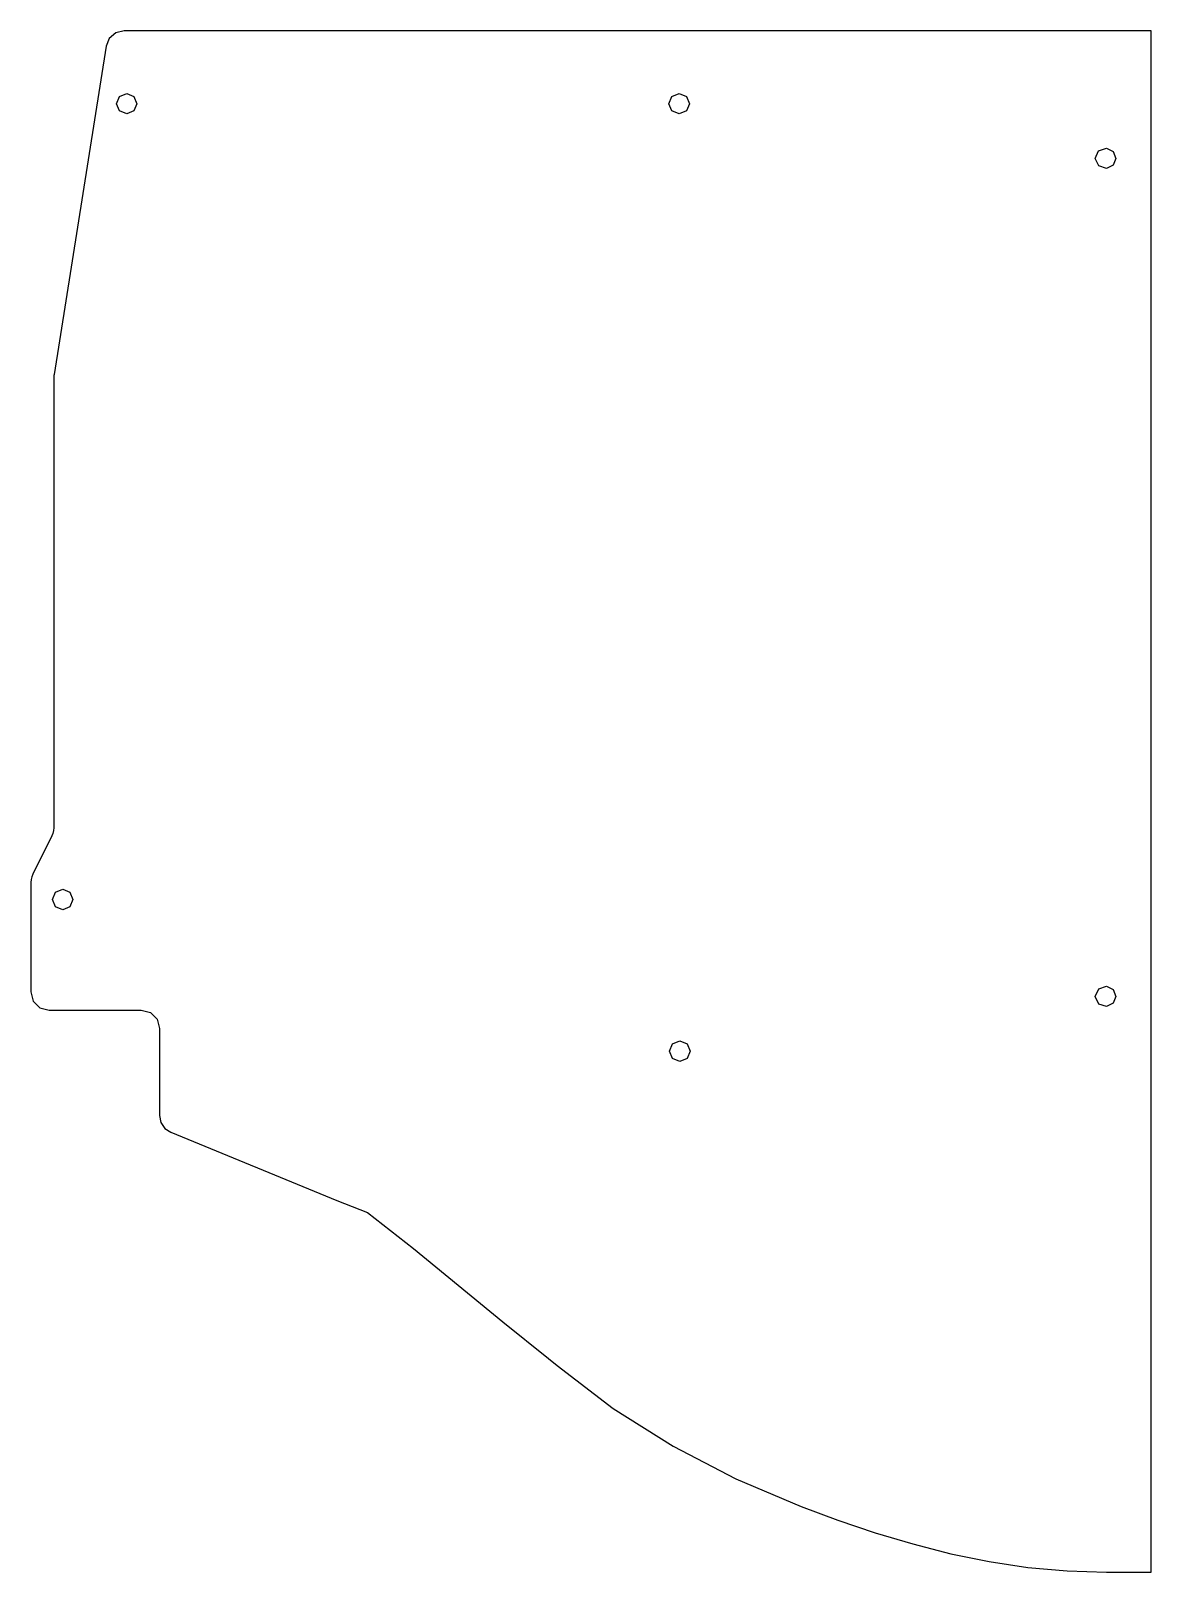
# Model space of a CAD drawing. Header units: inches. Extents: x 0 to 15.4, y 0 to 21.2.
import ezdxf

# ---------------------------------------------------------------- set-up
doc = ezdxf.new("R2010")
doc.units = ezdxf.units.IN
doc.layers.get('0').update_dxf_attribs({"linetype": 'CONTINUOUS'})

msp = doc.modelspace()

# ---------------------------------------------------------------- linework, layer by layer
for points in [[(13.677634, 0.065822), (14.212957, 0.016782), (14.756682, 0), (15.367181, 0.00003), (15.366125, 21.150031), (14.755626, 21.15), (14.057055, 21.149967), (13.358482, 21.149939), (12.659911, 21.149918), (11.961339, 21.149901), (11.262769, 21.14989), (10.564197, 21.149887), (7.219477, 21.149879), (7.179338, 21.149879), (7.139199, 21.149879), (7.09906, 21.149879), (6.478581, 21.149876), (5.858101, 21.149872), (5.237622, 21.149869), (4.617144, 21.149866), (4.477113, 21.149865), (4.337083, 21.149863), (4.197053, 21.14986), (1.278215, 21.149783), (1.164718, 21.122532), (1.075964, 21.046724), (1.031299, 20.938886), (0.317896, 16.433878), (0.316188, 16.420901), (0.315161, 16.407853), (0.314819, 16.394769), (0.31498, 10.213775), (0.312002, 10.175292), (0.303134, 10.137725), (0.28859, 10.101971), (0.02639, 9.577537), (0.011846, 9.541783), (0.002979, 9.504217), (0, 9.465733), (0.000039, 7.96225), (0.033536, 7.83725), (0.125045, 7.745747), (0.250046, 7.712257), (1.515046, 7.71229), (1.640047, 7.678799), (1.731555, 7.587295), (1.765052, 7.462296), (1.765083, 6.267318), (1.7842, 6.171445), (1.838623, 6.090232), (1.920029, 6.0361), (4.197472, 5.09986), (4.407349, 5.018097), (4.617226, 4.936332), (5.247212, 4.443551), (5.862032, 3.940017), (6.475722, 3.435051), (7.099152, 2.934223), (7.219518, 2.836007), (7.989824, 2.246791), (8.80979, 1.728182), (9.67058, 1.27958), (10.564242, 0.899974), (11.070082, 0.713749), (11.580717, 0.541294), (12.095976, 0.38684), (12.621212, 0.252897), (13.146899, 0.145331)], [(1.455321, 20.149788), (1.414143, 20.050368), (1.314725, 20.009184), (1.215304, 20.050363), (1.174121, 20.149781), (1.215299, 20.249201), (1.314717, 20.290384), (1.414138, 20.249206)], [(8.792419, 20.050463), (8.751238, 20.149883), (8.792419, 20.249302), (8.891837, 20.290483), (8.991258, 20.249302), (9.032437, 20.149883), (8.991258, 20.050464), (8.891837, 20.009283)], [(14.600712, 19.399978), (14.647117, 19.50436), (14.755784, 19.539842), (14.845691, 19.494151), (14.881873, 19.399999), (14.845705, 19.305843), (14.755806, 19.260138), (14.647131, 19.295604)], [(0.578106, 9.230502), (0.536928, 9.131082), (0.43751, 9.089899), (0.33809, 9.131077), (0.296906, 9.230495), (0.338084, 9.329916), (0.437502, 9.371099), (0.536923, 9.329921)], [(14.846243, 7.994158), (14.882424, 7.900007), (14.846251, 7.805851), (14.756343, 7.760148), (14.647661, 7.795617), (14.601239, 7.899993), (14.647652, 8.004374), (14.756331, 8.039852)], [(8.803084, 7.249301), (8.902502, 7.290482), (9.001923, 7.249302), (9.043102, 7.149883), (9.001923, 7.050463), (8.902503, 7.009282), (8.803084, 7.050463), (8.761903, 7.149882)]]:
    msp.add_lwpolyline(points, close=True)

doc.saveas('drawing.dxf')
